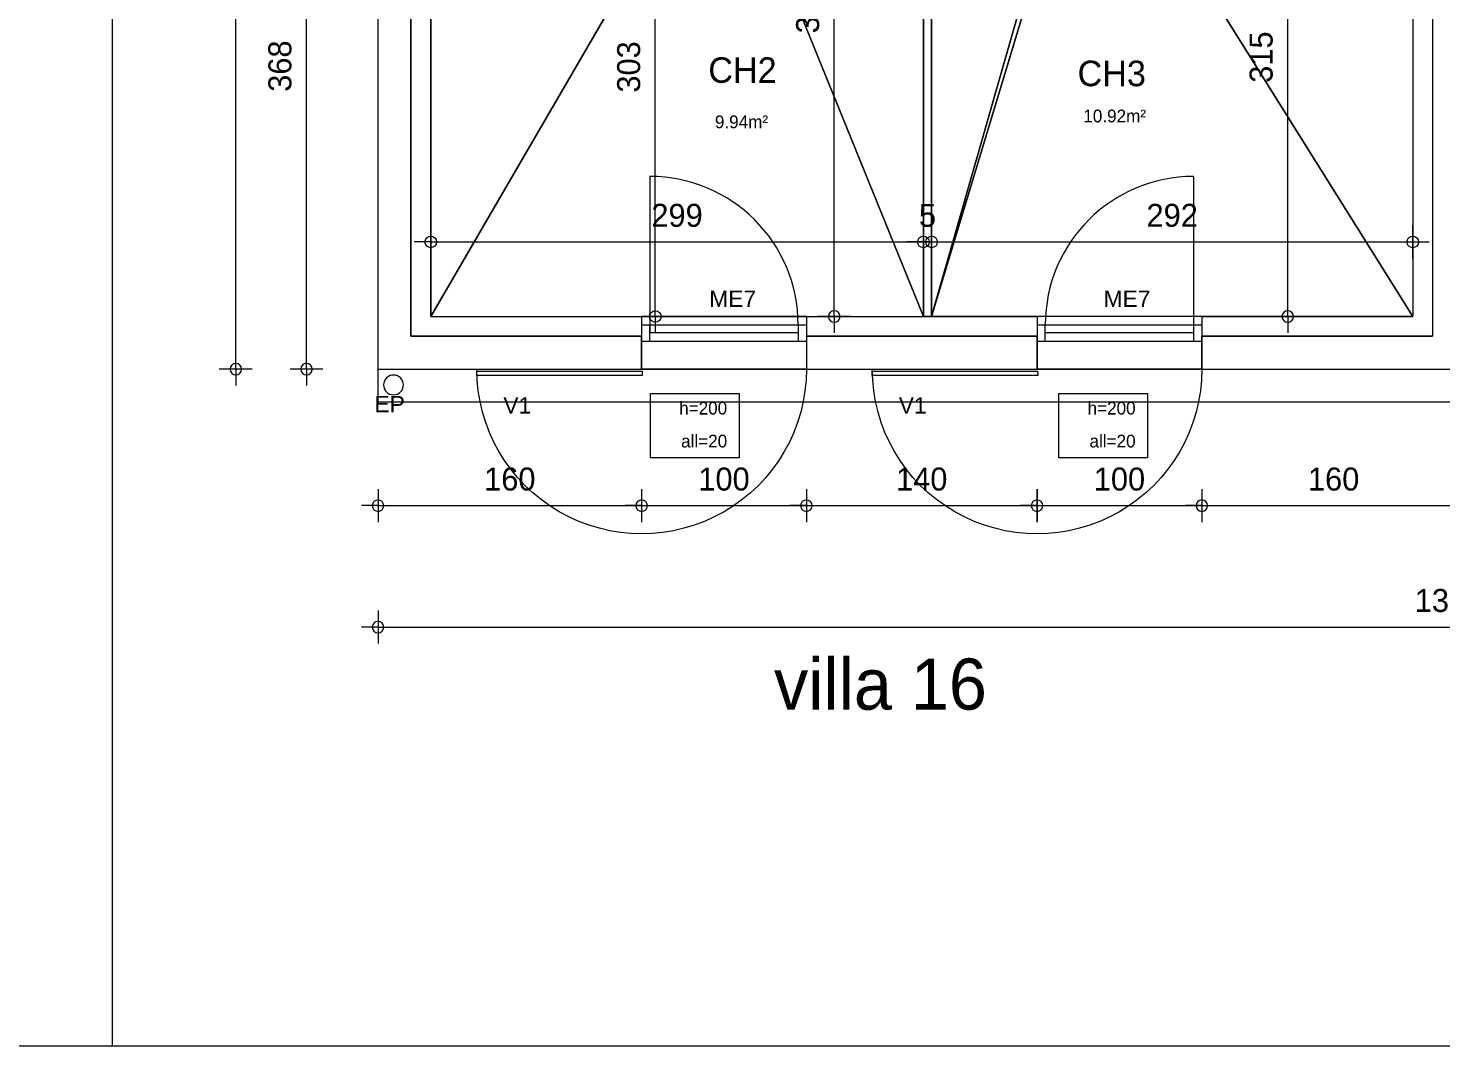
# Model space of a CAD drawing. Header units: metres. Extents: x -30.4 to 29.6, y -50.6 to 0.4.
# Drawn here: x -0.91 to 7.66, y -35.61 to -29.4 of the extents above; entities that cross this region are included whole.
import ezdxf
from ezdxf.enums import TextEntityAlignment as Align
from ezdxf.lldxf.tags import DXFTag

# ---------------------------------------------------------------- set-up
doc = ezdxf.new("R2010")
doc.units = ezdxf.units.M
doc.header["$MEASUREMENT"] = 0
for name, color, linetype in [('Calque commun', 7, 'Continuous'), ('Cotations', 7, 'Continuous'), ('Textes', 7, 'Continuous')]:
    doc.layers.add(name, color=color, linetype=linetype)
doc.styles.add('Arial4', font='arial.ttf', dxfattribs={"height": 0.098961})
doc.styles.add('Century Gothic', font='GOTHIC.TTF', dxfattribs={"height": 0.139636})
doc.styles.add('Century Gothic12', font='GOTHIC.TTF', dxfattribs={"height": 0.310302})
doc.styles.add('Century Gothic15', font='GOTHIC.TTF', dxfattribs={"height": 0.155151})
doc.styles.add('Century Gothic7', font='GOTHIC.TTF', dxfattribs={"height": 0.077575})
tags = doc.linetypes.add('HIDDEN', pattern=[0.375, 0.25, -0.125]).pattern_tags.tags
tags[6:7] = [DXFTag(74, 4), DXFTag(75, 0), DXFTag(340, '0'), DXFTag(46, 1.0), DXFTag(50, 0.0), DXFTag(44, 0.0), DXFTag(45, 0.0)]
tags[4:5] = [DXFTag(74, 4), DXFTag(75, 0), DXFTag(340, '0'), DXFTag(46, 1.0), DXFTag(50, 0.0), DXFTag(44, 0.0), DXFTag(45, 0.0)]
tags = doc.linetypes.add('HIDDEN2', pattern=[0.1875, 0.125, -0.0625]).pattern_tags.tags
tags[6:7] = [DXFTag(74, 4), DXFTag(75, 0), DXFTag(340, '0'), DXFTag(46, 1.0), DXFTag(50, 0.0), DXFTag(44, 0.0), DXFTag(45, 0.0)]
tags[4:5] = [DXFTag(74, 4), DXFTag(75, 0), DXFTag(340, '0'), DXFTag(46, 1.0), DXFTag(50, 0.0), DXFTag(44, 0.0), DXFTag(45, 0.0)]

# ---------------------------------------------------------------- blocks, each defined once
blk = doc.blocks.new('Block34519')
at = {"layer": 'Calque commun', "color": 7, "linetype": 'Continuous', "lineweight": 9}
for p, q in [((7.494, -25.4407), (7.494, -31.1506)), ((7.614, -25.4407), (7.614, -31.2707))]:
    blk.add_line(p, q, dxfattribs=at)
at = {"layer": 'Calque commun', "color": 7, "linetype": 'Continuous', "lineweight": 18}
blk.add_line((7.814, -25.4407), (7.814, -31.4706), dxfattribs=at)
blk = doc.blocks.new('Block34520')
at = {"layer": 'Calque commun', "color": 7, "linetype": 'Continuous', "lineweight": 9}
for p, q in [((1.534, -31.1506), (2.814, -31.1506)), ((3.814, -31.1506), (5.214, -31.1506)), ((6.214, -31.1506), (7.494, -31.1506)), ((1.414, -31.2707), (2.814, -31.2707)), ((3.814, -31.2707), (5.214, -31.2707)), ((6.214, -31.2707), (7.614, -31.2707))]:
    blk.add_line(p, q, dxfattribs=at)
at = {"layer": 'Calque commun', "color": 7, "linetype": 'Continuous', "lineweight": 18}
for p, q in [((1.214, -31.4706), (2.814, -31.4706)), ((3.814, -31.4706), (5.214, -31.4706)), ((6.214, -31.4706), (7.814, -31.4706))]:
    blk.add_line(p, q, dxfattribs=at)
blk = doc.blocks.new('@PRES_1_$$_1-16')
at = {"layer": 'Calque commun', "color": 5, "linetype": 'Continuous', "lineweight": 9}
for p, q in [((0, 0.32), (1, 0.32)), ((1, 0.15), (0, 0.15)), ((0.05, 0.05), (0.05, 0.15)), ((0.05, 0.1), (0.95, 0.1)), ((0.95, 0.15), (0.95, 0.05)), ((1, 0.05), (0, 0.05)), ((0, 0), (1, 0))]:
    blk.add_line(p, q, dxfattribs=at)
blk = doc.blocks.new('@PRES_1_$$_1-17')
at = {"layer": 'Calque commun', "color": 7, "linetype": 'Continuous', "lineweight": 9}
blk.add_line((0, 0), (0, 0.32), dxfattribs=at)
blk = doc.blocks.new('@PRES_1_$$_1-18')
at = {"layer": 'Calque commun', "color": 7, "linetype": 'Continuous', "lineweight": 9}
blk.add_line((0, 0), (0, 0.32), dxfattribs=at)
blk = doc.blocks.new('INTER_2D_COMB6')
at = {"layer": 'Calque commun', "color": 0, "linetype": 'ByBlock', "lineweight": -2}
for name in ['@PRES_1_$$_1-16', '@PRES_1_$$_1-17']:
    blk.add_blockref(name, (0, 0), dxfattribs=at)
at = {"layer": 'Calque commun', "color": 0, "linetype": 'ByBlock', "lineweight": -2, "extrusion": (0, 0, -1), "xscale": -1, "yscale": -1, "zscale": -1, "rotation": -180}
blk.add_blockref('@PRES_1_$$_1-18', (-1, 0), dxfattribs=at)
blk = doc.blocks.new('PLACED_COMB6')
at = {"layer": 'Calque commun', "color": 0, "linetype": 'ByBlock', "lineweight": -2}
blk.add_blockref('INTER_2D_COMB6', (0, 0), dxfattribs=at)
blk = doc.blocks.new('new139')
at = {"layer": 'Calque commun', "color": 5, "linetype": 'Continuous', "lineweight": 9}
blk.add_arc((0, 0), 0.5, 0, 359.9994, dxfattribs=at)
blk = doc.blocks.new('new140')
at = {"layer": 'Calque commun', "color": 5, "linetype": 'Continuous', "lineweight": 9}
blk.add_arc((0, 0), 0.5, 0, 359.9994, dxfattribs=at)
blk = doc.blocks.new('DimLine35072')
at = {"layer": 'Calque commun', "color": 5, "linetype": 'Continuous', "lineweight": 9}
for p, q in [((3.814, -32.1996), (3.814, -32.3996)), ((5.214, -32.1996), (5.214, -32.3996)), ((3.814, -32.2996), (3.714, -32.2996)), ((3.814, -32.2996), (5.214, -32.2996)), ((5.214, -32.2996), (5.314, -32.2996))]:
    blk.add_line(p, q, dxfattribs=at)
at = {"layer": 'Calque commun', "color": 5, "linetype": 'Continuous', "lineweight": 9, "xscale": 0.07000000029802322, "yscale": 0.07000000029802322, "zscale": 0.07000000029802322}
for name, p in [('new139', (3.814, -32.2996)), ('new140', (5.214, -32.2996))]:
    blk.add_blockref(name, p, dxfattribs=at)
at = {"layer": 'Calque commun', "color": 5, "linetype": 'Continuous', "lineweight": 9, "style": 'Century Gothic'}
blk.add_text('140', height=0.13964, dxfattribs=at).set_placement((4.514, -32.2496), align=Align.BOTTOM_CENTER)
blk = doc.blocks.new('new141')
at = {"layer": 'Calque commun', "color": 5, "linetype": 'Continuous', "lineweight": 9}
blk.add_arc((0, 0), 0.5, 0, 359.9994, dxfattribs=at)
blk = doc.blocks.new('new142')
at = {"layer": 'Calque commun', "color": 5, "linetype": 'Continuous', "lineweight": 9}
blk.add_arc((0, 0), 0.5, 0, 359.9994, dxfattribs=at)
blk = doc.blocks.new('DimLine35080')
at = {"layer": 'Calque commun', "color": 5, "linetype": 'Continuous', "lineweight": 9}
for p, q in [((2.814, -32.1996), (2.814, -32.3996)), ((3.814, -32.1996), (3.814, -32.3996)), ((2.814, -32.2996), (2.714, -32.2996)), ((2.814, -32.2996), (3.814, -32.2996)), ((3.814, -32.2996), (3.914, -32.2996))]:
    blk.add_line(p, q, dxfattribs=at)
at = {"layer": 'Calque commun', "color": 5, "linetype": 'Continuous', "lineweight": 9, "xscale": 0.07000000029802322, "yscale": 0.07000000029802322, "zscale": 0.07000000029802322}
for name, p in [('new141', (2.814, -32.2996)), ('new142', (3.814, -32.2996))]:
    blk.add_blockref(name, p, dxfattribs=at)
at = {"layer": 'Calque commun', "color": 5, "linetype": 'Continuous', "lineweight": 9, "style": 'Century Gothic'}
blk.add_text('100', height=0.13964, dxfattribs=at).set_placement((3.314, -32.2496), align=Align.BOTTOM_CENTER)
blk = doc.blocks.new('new143')
at = {"layer": 'Calque commun', "color": 5, "linetype": 'Continuous', "lineweight": 9}
blk.add_arc((0, 0), 0.5, 0, 359.9994, dxfattribs=at)
blk = doc.blocks.new('new144')
at = {"layer": 'Calque commun', "color": 5, "linetype": 'Continuous', "lineweight": 9}
blk.add_arc((0, 0), 0.5, 0, 359.9994, dxfattribs=at)
blk = doc.blocks.new('DimLine35088')
at = {"layer": 'Calque commun', "color": 5, "linetype": 'Continuous', "lineweight": 9}
for p, q in [((1.214, -32.1996), (1.214, -32.3996)), ((2.814, -32.1996), (2.814, -32.3996)), ((1.214, -32.2996), (1.114, -32.2996)), ((1.214, -32.2996), (2.814, -32.2996)), ((2.814, -32.2996), (2.914, -32.2996))]:
    blk.add_line(p, q, dxfattribs=at)
at = {"layer": 'Calque commun', "color": 5, "linetype": 'Continuous', "lineweight": 9, "xscale": 0.07000000029802322, "yscale": 0.07000000029802322, "zscale": 0.07000000029802322}
for name, p in [('new143', (1.214, -32.2996)), ('new144', (2.814, -32.2996))]:
    blk.add_blockref(name, p, dxfattribs=at)
at = {"layer": 'Calque commun', "color": 5, "linetype": 'Continuous', "lineweight": 9, "style": 'Century Gothic'}
blk.add_text('160', height=0.13964, dxfattribs=at).set_placement((2.014, -32.2496), align=Align.BOTTOM_CENTER)
blk = doc.blocks.new('new187')
at = {"layer": 'Calque commun', "color": 5, "linetype": 'Continuous', "lineweight": 9}
blk.add_arc((0, 0), 0.5, 0, 359.9994, dxfattribs=at)
blk = doc.blocks.new('new188')
at = {"layer": 'Calque commun', "color": 5, "linetype": 'Continuous', "lineweight": 9}
blk.add_arc((0, 0), 0.5, 0, 359.9994, dxfattribs=at)
blk = doc.blocks.new('DimLine36597')
at = {"layer": 'Calque commun', "color": 5, "linetype": 'Continuous', "lineweight": 9}
for p, q in [((5.214, -32.3996), (5.214, -32.1996)), ((6.214, -32.1996), (6.214, -32.3996)), ((5.214, -32.2996), (5.114, -32.2996)), ((5.214, -32.2996), (6.214, -32.2996)), ((6.214, -32.2996), (6.314, -32.2996))]:
    blk.add_line(p, q, dxfattribs=at)
at = {"layer": 'Calque commun', "color": 5, "linetype": 'Continuous', "lineweight": 9, "xscale": 0.07000000029802322, "yscale": 0.07000000029802322, "zscale": 0.07000000029802322}
for name, p in [('new187', (5.214, -32.2996)), ('new188', (6.214, -32.2996))]:
    blk.add_blockref(name, p, dxfattribs=at)
at = {"layer": 'Calque commun', "color": 5, "linetype": 'Continuous', "lineweight": 9, "style": 'Century Gothic'}
blk.add_text('100', height=0.13964, dxfattribs=at).set_placement((5.714, -32.2496), align=Align.BOTTOM_CENTER)
blk = doc.blocks.new('new189')
at = {"layer": 'Calque commun', "color": 5, "linetype": 'Continuous', "lineweight": 9}
blk.add_arc((0, 0), 0.5, 0, 359.9994, dxfattribs=at)
blk = doc.blocks.new('new190')
at = {"layer": 'Calque commun', "color": 5, "linetype": 'Continuous', "lineweight": 9}
blk.add_arc((0, 0), 0.5, 0, 359.9994, dxfattribs=at)
blk = doc.blocks.new('DimLine36605')
at = {"layer": 'Calque commun', "color": 5, "linetype": 'Continuous', "lineweight": 9}
for p, q in [((6.214, -32.1996), (6.214, -32.3996)), ((7.814, -32.1996), (7.814, -32.3996)), ((6.214, -32.2996), (6.114, -32.2996)), ((6.214, -32.2996), (7.814, -32.2996)), ((7.814, -32.2996), (7.914, -32.2996))]:
    blk.add_line(p, q, dxfattribs=at)
at = {"layer": 'Calque commun', "color": 5, "linetype": 'Continuous', "lineweight": 9, "xscale": 0.07000000029802322, "yscale": 0.07000000029802322, "zscale": 0.07000000029802322}
for name, p in [('new189', (6.214, -32.2996)), ('new190', (7.814, -32.2996))]:
    blk.add_blockref(name, p, dxfattribs=at)
at = {"layer": 'Calque commun', "color": 5, "linetype": 'Continuous', "lineweight": 9, "style": 'Century Gothic'}
blk.add_text('160', height=0.13964, dxfattribs=at).set_placement((7.014, -32.2496), align=Align.BOTTOM_CENTER)
blk = doc.blocks.new('Block36684')
at = {"layer": 'Calque commun', "color": 7, "linetype": 'Continuous', "lineweight": 18}
blk.add_line((1.214, -31.4706), (1.214, -27.7907), dxfattribs=at)
at = {"layer": 'Calque commun', "color": 7, "linetype": 'Continuous', "lineweight": 9}
for p, q in [((1.414, -31.2707), (1.414, -27.7907)), ((1.534, -31.1506), (1.534, -27.7907))]:
    blk.add_line(p, q, dxfattribs=at)
blk = doc.blocks.new('new211')
at = {"layer": 'Calque commun', "color": 5, "linetype": 'Continuous', "lineweight": 9}
blk.add_arc((0, 0), 0.5, 0, 359.9994, dxfattribs=at)
blk = doc.blocks.new('new212')
at = {"layer": 'Calque commun', "color": 5, "linetype": 'Continuous', "lineweight": 9}
blk.add_arc((0, 0), 0.5, 0, 359.9994, dxfattribs=at)
blk = doc.blocks.new('DimLine37385')
at = {"layer": 'Calque commun', "color": 5, "linetype": 'Continuous', "lineweight": 9}
for p, q in [((0.7801, -27.7907), (0.7801, -27.6907)), ((0.8801, -27.7907), (0.6801, -27.7907)), ((0.7801, -31.4706), (0.7801, -27.7907)), ((0.8801, -31.4706), (0.6801, -31.4706)), ((0.7801, -31.4706), (0.7801, -31.5707))]:
    blk.add_line(p, q, dxfattribs=at)
at = {"layer": 'Calque commun', "color": 5, "linetype": 'Continuous', "lineweight": 9, "xscale": 0.07000000029802322, "yscale": 0.07000000029802322, "zscale": 0.07000000029802322, "rotation": 90}
for name, p in [('new212', (0.7801, -27.7907)), ('new211', (0.7801, -31.4706))]:
    blk.add_blockref(name, p, dxfattribs=at)
at = {"layer": 'Calque commun', "color": 5, "linetype": 'Continuous', "lineweight": 9, "style": 'Century Gothic'}
blk.add_text('368', height=0.13964, rotation=90, dxfattribs=at).set_placement((0.7301, -29.6307), align=Align.BOTTOM_CENTER)
blk = doc.blocks.new('new275')
at = {"layer": 'Calque commun', "color": 5, "linetype": 'Continuous', "lineweight": 9}
blk.add_arc((0, 0), 0.5, 0, 359.9994, dxfattribs=at)
blk = doc.blocks.new('DimLine41032')
at = {"layer": 'Calque commun', "color": 5, "linetype": 'Continuous', "lineweight": 9}
for p, q in [((0.3508, -31.4706), (0.3508, -22.4706)), ((0.4508, -31.4706), (0.2508, -31.4706)), ((0.3508, -31.4706), (0.3508, -31.5707))]:
    blk.add_line(p, q, dxfattribs=at)
at = {"layer": 'Calque commun', "color": 5, "linetype": 'Continuous', "lineweight": 9, "xscale": 0.07000000029802322, "yscale": 0.07000000029802322, "zscale": 0.07000000029802322, "rotation": 90}
blk.add_blockref('new275', (0.3508, -31.4706), dxfattribs=at)
blk = doc.blocks.new('new303')
at = {"layer": 'Calque commun', "color": 5, "linetype": 'Continuous', "lineweight": 9}
blk.add_arc((0, 0), 0.5, 0, 359.9994, dxfattribs=at)
blk = doc.blocks.new('new304')
at = {"layer": 'Calque commun', "color": 5, "linetype": 'Continuous', "lineweight": 9}
blk.add_arc((0, 0), 0.5, 0, 359.9994, dxfattribs=at)
blk = doc.blocks.new('DimLine41312')
at = {"layer": 'Calque commun', "color": 5, "linetype": 'Continuous', "lineweight": 9}
for p, q in [((1.214, -32.937), (1.214, -33.137)), ((14.214, -32.937), (14.214, -33.137)), ((1.214, -33.037), (1.114, -33.037)), ((1.214, -33.037), (14.214, -33.037)), ((14.214, -33.037), (14.314, -33.037))]:
    blk.add_line(p, q, dxfattribs=at)
at = {"layer": 'Calque commun', "color": 5, "linetype": 'Continuous', "lineweight": 9, "xscale": 0.07000000029802322, "yscale": 0.07000000029802322, "zscale": 0.07000000029802322}
for name, p in [('new303', (1.214, -33.037)), ('new304', (14.214, -33.037))]:
    blk.add_blockref(name, p, dxfattribs=at)
at = {"layer": 'Calque commun', "color": 5, "linetype": 'Continuous', "lineweight": 9, "style": 'Century Gothic'}
blk.add_text('1300', height=0.13964, dxfattribs=at).set_placement((7.714, -32.987), align=Align.BOTTOM_CENTER)
blk = doc.blocks.new('xmodule1pcentniv1 16')
at = {"layer": 'Calque commun', "color": 5, "linetype": 'Continuous', "lineweight": 9}
blk.add_arc((0, 0), 0.5, 0, 359.9994, dxfattribs=at)
blk = doc.blocks.new('xmodule1pcentniv1 16-2')
at = {"layer": 'Calque commun', "color": 5, "linetype": 'Continuous', "lineweight": 9}
blk.add_arc((0, 0), 0.5, 0, 359.9994, dxfattribs=at)
blk = doc.blocks.new('DimLine54891-3')
at = {"layer": 'Calque commun', "color": 5, "linetype": 'Continuous', "lineweight": 9}
for p, q in [((40.1311, -25.8344), (40.1311, -25.6344)), ((43.0511, -25.8344), (43.0511, -25.6344)), ((40.1311, -25.7344), (40.0311, -25.7344)), ((40.1311, -25.7344), (43.0511, -25.7344)), ((43.0511, -25.7344), (43.1511, -25.7344))]:
    blk.add_line(p, q, dxfattribs=at)
at = {"layer": 'Calque commun', "color": 5, "linetype": 'Continuous', "lineweight": 9, "extrusion": (0, 0, -1), "xscale": 0.07000000029802322, "yscale": 0.07000000029802322, "zscale": 0.07000000029802322}
for name, p in [('xmodule1pcentniv1 16', (-40.1311, -25.7344)), ('xmodule1pcentniv1 16-2', (-43.0511, -25.7344))]:
    blk.add_blockref(name, p, dxfattribs=at)
at = {"layer": 'Calque commun', "color": 5, "linetype": 'Continuous', "lineweight": 9, "style": 'Century Gothic'}
blk.add_text('292', height=0.13964, dxfattribs=at).set_placement((41.5911, -25.6844), align=Align.BOTTOM_CENTER)
blk = doc.blocks.new('xmodule1pcentniv1 16-3')
at = {"layer": 'Calque commun', "color": 5, "linetype": 'Continuous', "lineweight": 9}
blk.add_arc((0, 0), 0.5, 0, 359.9994, dxfattribs=at)
blk = doc.blocks.new('xmodule1pcentniv1 16-4')
at = {"layer": 'Calque commun', "color": 5, "linetype": 'Continuous', "lineweight": 9}
blk.add_arc((0, 0), 0.5, 0, 359.9994, dxfattribs=at)
blk = doc.blocks.new('DimLine54899-3')
at = {"layer": 'Calque commun', "color": 5, "linetype": 'Continuous', "lineweight": 9}
for p, q in [((40.0811, -25.8344), (40.0811, -25.6344)), ((40.1311, -25.8344), (40.1311, -25.6344)), ((40.0811, -25.7344), (39.9811, -25.7344)), ((40.0811, -25.7344), (40.1311, -25.7344)), ((40.1311, -25.7344), (40.2311, -25.7344))]:
    blk.add_line(p, q, dxfattribs=at)
at = {"layer": 'Calque commun', "color": 5, "linetype": 'Continuous', "lineweight": 9, "extrusion": (0, 0, -1), "xscale": 0.07000000029802322, "yscale": 0.07000000029802322, "zscale": 0.07000000029802322}
for name, p in [('xmodule1pcentniv1 16-3', (-40.0811, -25.7344)), ('xmodule1pcentniv1 16-4', (-40.1311, -25.7344))]:
    blk.add_blockref(name, p, dxfattribs=at)
at = {"layer": 'Calque commun', "color": 5, "linetype": 'Continuous', "lineweight": 9, "style": 'Century Gothic'}
blk.add_text('5', height=0.1396, dxfattribs=at).set_placement((40.1061, -25.6844), align=Align.BOTTOM_CENTER)
blk = doc.blocks.new('xmodule1pcentniv1 16-5')
at = {"layer": 'Calque commun', "color": 5, "linetype": 'Continuous', "lineweight": 9}
blk.add_arc((0, 0), 0.5, 0, 359.9994, dxfattribs=at)
blk = doc.blocks.new('xmodule1pcentniv1 16-6')
at = {"layer": 'Calque commun', "color": 5, "linetype": 'Continuous', "lineweight": 9}
blk.add_arc((0, 0), 0.5, 0, 359.9994, dxfattribs=at)
blk = doc.blocks.new('DimLine54907-3')
at = {"layer": 'Calque commun', "color": 5, "linetype": 'Continuous', "lineweight": 9}
for p, q in [((37.0912, -25.8344), (37.0912, -25.6344)), ((40.0811, -25.8344), (40.0811, -25.6344)), ((37.0912, -25.7344), (36.9912, -25.7344)), ((37.0912, -25.7344), (40.0811, -25.7344)), ((40.0811, -25.7344), (40.1811, -25.7344))]:
    blk.add_line(p, q, dxfattribs=at)
at = {"layer": 'Calque commun', "color": 5, "linetype": 'Continuous', "lineweight": 9, "extrusion": (0, 0, -1), "xscale": -0.07000000029802322, "yscale": -0.07000000029802322, "zscale": -0.07000000029802322, "rotation": -180}
for name, p in [('xmodule1pcentniv1 16-5', (-37.0912, -25.7344)), ('xmodule1pcentniv1 16-6', (-40.0811, -25.7344))]:
    blk.add_blockref(name, p, dxfattribs=at)
at = {"layer": 'Calque commun', "color": 5, "linetype": 'Continuous', "lineweight": 9, "style": 'Century Gothic'}
blk.add_text('299', height=0.13964, dxfattribs=at).set_placement((38.5861, -25.6844), align=Align.BOTTOM_CENTER)
blk = doc.blocks.new('xmodule1pcentniv1 16-7')
at = {"layer": 'Calque commun', "color": 5, "linetype": 'Continuous', "lineweight": 9}
blk.add_arc((0, 0), 0.5, 0, 359.9994, dxfattribs=at)
blk = doc.blocks.new('xmodule1pcentniv1 16-8')
at = {"layer": 'Calque commun', "color": 5, "linetype": 'Continuous', "lineweight": 9}
blk.add_arc((0, 0), 0.5, 0, 359.9994, dxfattribs=at)
blk = doc.blocks.new('DimLine54915-3')
at = {"layer": 'Calque commun', "color": 5, "linetype": 'Continuous', "lineweight": 9}
for p, q in [((42.2925, -23.0373), (42.2925, -22.9373)), ((42.1925, -23.0373), (42.3925, -23.0373)), ((42.2925, -26.1867), (42.2925, -23.0373)), ((42.1925, -26.1867), (42.3925, -26.1867)), ((42.2925, -26.1867), (42.2925, -26.2867))]:
    blk.add_line(p, q, dxfattribs=at)
at = {"layer": 'Calque commun', "color": 5, "linetype": 'Continuous', "lineweight": 9, "xscale": 0.07000000029802322, "yscale": 0.07000000029802322, "zscale": 0.07000000029802322, "rotation": 90}
for name, p in [('xmodule1pcentniv1 16-8', (42.2925, -23.0373)), ('xmodule1pcentniv1 16-7', (42.2925, -26.1867))]:
    blk.add_blockref(name, p, dxfattribs=at)
at = {"layer": 'Calque commun', "color": 5, "linetype": 'Continuous', "lineweight": 9, "style": 'Century Gothic'}
blk.add_text('315', height=0.13964, rotation=90, dxfattribs=at).set_placement((42.2425, -24.612), align=Align.BOTTOM_CENTER)
blk = doc.blocks.new('xmodule1pcentniv1 16-23')
at = {"layer": 'Calque commun', "color": 5, "linetype": 'Continuous', "lineweight": 9}
blk.add_arc((0, 0), 0.5, 0, 359.9994, dxfattribs=at)
blk = doc.blocks.new('xmodule1pcentniv1 16-24')
at = {"layer": 'Calque commun', "color": 5, "linetype": 'Continuous', "lineweight": 9}
blk.add_arc((0, 0), 0.5, 0, 359.9994, dxfattribs=at)
blk = doc.blocks.new('DimLine55011-3')
at = {"layer": 'Calque commun', "color": 5, "linetype": 'Continuous', "lineweight": 9}
for p, q in [((39.5402, -22.4373), (39.5402, -22.3373)), ((39.6402, -22.4373), (39.4402, -22.4373)), ((39.5402, -26.1867), (39.5402, -22.4373)), ((39.6402, -26.1867), (39.4402, -26.1867)), ((39.5402, -26.1867), (39.5402, -26.2867))]:
    blk.add_line(p, q, dxfattribs=at)
at = {"layer": 'Calque commun', "color": 5, "linetype": 'Continuous', "lineweight": 9, "xscale": 0.07000000029802322, "yscale": 0.07000000029802322, "zscale": 0.07000000029802322, "rotation": 90}
for name, p in [('xmodule1pcentniv1 16-24', (39.5402, -22.4373)), ('xmodule1pcentniv1 16-23', (39.5402, -26.1867))]:
    blk.add_blockref(name, p, dxfattribs=at)
at = {"layer": 'Calque commun', "color": 5, "linetype": 'Continuous', "lineweight": 9, "style": 'Century Gothic'}
blk.add_text('375', height=0.13964, rotation=90, dxfattribs=at).set_placement((39.4902, -24.312), align=Align.BOTTOM_CENTER)
blk = doc.blocks.new('xmodule1pcentniv1 16-33')
at = {"layer": 'Calque commun', "color": 5, "linetype": 'Continuous', "lineweight": 9}
blk.add_arc((0, 0), 0.5, 0, 359.9994, dxfattribs=at)
blk = doc.blocks.new('xmodule1pcentniv1 16-34')
at = {"layer": 'Calque commun', "color": 5, "linetype": 'Continuous', "lineweight": 9}
blk.add_arc((0, 0), 0.5, 0, 359.9994, dxfattribs=at)
blk = doc.blocks.new('DimLine55051-3')
at = {"layer": 'Calque commun', "color": 5, "linetype": 'Continuous', "lineweight": 9}
for p, q in [((38.454, -23.1568), (38.454, -23.0568)), ((38.554, -23.1568), (38.354, -23.1568)), ((38.454, -26.1867), (38.454, -23.1568)), ((38.354, -26.1867), (38.554, -26.1867)), ((38.454, -26.1867), (38.454, -26.2867))]:
    blk.add_line(p, q, dxfattribs=at)
at = {"layer": 'Calque commun', "color": 5, "linetype": 'Continuous', "lineweight": 9, "extrusion": (0, 0, -1), "xscale": -0.07000000029802322, "yscale": -0.07000000029802322, "zscale": -0.07000000029802322, "rotation": -90.00000000000001}
for name, p in [('xmodule1pcentniv1 16-34', (-38.454, -23.1568)), ('xmodule1pcentniv1 16-33', (-38.454, -26.1867))]:
    blk.add_blockref(name, p, dxfattribs=at)
at = {"layer": 'Calque commun', "color": 5, "linetype": 'Continuous', "lineweight": 9, "style": 'Century Gothic'}
blk.add_text('303', height=0.13964, rotation=90, dxfattribs=at).set_placement((38.404, -24.6717), align=Align.BOTTOM_CENTER)
blk = doc.blocks.new('xmodule1pcentniv1 16-99')
at = {"layer": 'Calque commun', "color": 15, "linetype": 'Continuous', "lineweight": 18}
for p, q in [((40.0811, -22.4373), (40.0811, -26.1867)), ((40.1311, -22.4373), (40.1311, -26.1867)), ((40.1311, -26.1867), (40.0811, -26.1867))]:
    blk.add_line(p, q, dxfattribs=at)
at = {"layer": 'Calque commun', "color": 5, "linetype": 'Continuous', "lineweight": 9}
for name in ['DimLine55011-3', 'DimLine54915-3', 'DimLine55051-3', 'DimLine54907-3', 'DimLine54899-3', 'DimLine54891-3']:
    blk.add_blockref(name, (0, 0), dxfattribs=at)
at = {"layer": 'Textes', "color": 5, "linetype": 'ByBlock', "lineweight": -2, "style": 'Century Gothic15'}
for s, p in [('CH2', (38.7757, -24.6131)), ('CH3', (41.0168, -24.6334))]:
    blk.add_text(s, height=0.15515, dxfattribs=at).set_placement(p, align=Align.TOP_LEFT)
at = {"layer": 'Textes', "color": 9, "linetype": 'ByBlock', "lineweight": -2, "style": 'Century Gothic7'}
for s, p in [('10.92m²', (41.0518, -24.9308)), ('9.94m²', (38.8157, -24.9663))]:
    blk.add_text(s, height=0.07758, dxfattribs=at).set_placement(p, align=Align.TOP_LEFT)
at = {"layer": 'Calque commun', "color": 9, "linetype": 'Continuous', "lineweight": 9}
mesh = blk.add_polyface(dxfattribs=at)
corners = [(38.8512, -23.1568), (37.0912, -23.1568), (37.0912, -26.1867), (40.0811, -26.1867), (40.0811, -22.4373), (38.8512, -22.4373)]
mesh.append_faces([[corners[k] for k in face] for face in [(3, 0, 2), (4, 0, 3)]], dxfattribs={"vtx0": -1, "vtx1": -1, "color": 9})
mesh.append_faces([[corners[k] for k in face] for face in [(0, 1, 2), (4, 5, 0)]], dxfattribs={"vtx2": -1, "color": 9})
mesh = blk.add_polyface(dxfattribs=at)
corners = [(43.0511, -22.4373), (41.0811, -23.0373), (41.0811, -22.4373), (43.0511, -23.0373), (43.0511, -26.1867), (40.1311, -26.1867), (41.0311, -23.0373), (41.0311, -22.4373), (40.1311, -22.4373)]
mesh.append_faces([[corners[k] for k in face] for face in [(0, 1, 2)]], dxfattribs={"vtx0": -1, "color": 9})
mesh.append_faces([[corners[k] for k in face] for face in [(3, 1, 0), (5, 1, 4), (8, 6, 5)]], dxfattribs={"vtx0": -1, "vtx1": -1, "color": 9})
mesh.append_faces([[corners[k] for k in face] for face in [(5, 6, 1)]], dxfattribs={"vtx0": -1, "vtx2": -1, "color": 9})
mesh.append_faces([[corners[k] for k in face] for face in [(7, 6, 8)]], dxfattribs={"vtx1": -1, "color": 9})
mesh.append_faces([[corners[k] for k in face] for face in [(3, 4, 1)]], dxfattribs={"vtx1": -1, "vtx2": -1, "color": 9})

msp = doc.modelspace()

# ---------------------------------------------------------------- linework, layer by layer
at = {"layer": 'Calque commun', "color": 7, "linetype": 'Continuous', "lineweight": 9}
for p, q in [((-0.3979, -35.5825), (-0.3979, -8.0479)), ((1.214, -31.4706), (1.214, -31.4706))]:
    msp.add_line(p, q, dxfattribs=at)
at = {"layer": 'Calque commun', "color": 12, "linetype": 'Continuous', "lineweight": 18}
for p, q in [((1.414, -27.7907), (1.414, -31.2707)), ((2.814, -31.2707), (1.414, -31.2707)), ((1.414, -31.2707), (2.814, -31.2707)), ((2.814, -31.4706), (2.814, -31.2707)), ((6.214, -31.4706), (6.214, -31.2707)), ((6.214, -31.2707), (7.614, -31.2707)), ((1.214, -31.4706), (1.214, -31.4706))]:
    msp.add_line(p, q, dxfattribs=at)
at = {"layer": 'Calque commun', "color": 7, "linetype": 'HIDDEN', "lineweight": 9}
for p, q in [((2.864, -30.3006), (2.864, -31.2506)), ((6.164, -30.3006), (6.164, -31.2506))]:
    msp.add_line(p, q, dxfattribs=at)
at = {"layer": 'Calque commun', "color": 7, "linetype": 'Continuous', "lineweight": 18}
for p, q in [((5.214, -31.2707), (3.814, -31.2707)), ((5.214, -31.2707), (5.214, -31.4706)), ((5.214, -31.4706), (5.214, -31.2707)), ((1.214, -31.4706), (1.214, -31.4706))]:
    msp.add_line(p, q, dxfattribs=at)
at = {"layer": 'Calque commun', "color": 12, "linetype": 'Continuous', "lineweight": 18}
for points in [[(7.614, -26.5212, 0), (7.614, -26.5212, 0), (7.614, -31.2707, 0), (6.214, -31.2707, 0), (6.214, -31.2707, 0)], [(5.114, -31.2707, 0), (5.114, -31.2707, 0), (3.814, -31.2707, 0), (3.814, -31.4706, 0)]]:
    msp.add_polyline3d(points, dxfattribs=at)
at = {"layer": 'Calque commun', "color": 7, "linetype": 'HIDDEN', "lineweight": 9}
for centre, start, end in [((2.864, -31.2006), 0, 90), ((6.164, -31.2006), 90, 180)]:
    msp.add_arc(centre, 0.9, start, end, dxfattribs=at)
at = {"layer": 'Calque commun', "color": 11, "linetype": 'Continuous', "lineweight": 18}
msp.add_arc((1.3081, -31.5667), 0.06, 89.99999, 89.9994, dxfattribs=at)
at = {"layer": 'Calque commun', "color": 7, "linetype": 'Continuous', "lineweight": 9, "extrusion": (1.22461e-16, 0, -1)}
for centre in [(-2.814, -31.4706), (-5.214, -31.4706)]:
    msp.add_arc(centre, 1, 180, 0.00001, dxfattribs=at)
at = {"layer": 'Cotations', "color": 7, "linetype": 'Continuous', "lineweight": 9}
msp.add_line((19.2818, -35.5825), (-30.3979, -35.5825), dxfattribs=at)

# ---------------------------------------------------------------- block references
at = {"layer": 'Calque commun', "color": 5, "linetype": 'Continuous', "lineweight": 9}
for name in ['DimLine41032', 'DimLine37385', 'DimLine35088', 'DimLine35080', 'DimLine35072', 'DimLine36597', 'DimLine36605', 'DimLine41312']:
    msp.add_blockref(name, (0, 0), dxfattribs=at)
at = {"layer": 'Calque commun', "color": 0, "linetype": 'ByBlock', "lineweight": -2}
for name, p in [('Block36684', (0, 0)), ('xmodule1pcentniv1 16-99', (-35.5571, -4.964)), ('Block34519', (0, 0)), ('Block34520', (0, 0))]:
    msp.add_blockref(name, p, dxfattribs=at)
at = {"layer": 'Calque commun', "color": 0, "linetype": 'ByBlock', "lineweight": -2, "xscale": -1, "yscale": -1, "zscale": -1}
msp.add_blockref('PLACED_COMB6', (3.814, -31.1506), dxfattribs=at)
at = {"layer": 'Calque commun', "color": 0, "linetype": 'ByBlock', "lineweight": -2, "rotation": 180}
msp.add_blockref('PLACED_COMB6', (6.214, -31.1506), dxfattribs=at)

# ---------------------------------------------------------------- texts
at = {"layer": 'Calque commun', "color": 5, "linetype": 'ByBlock', "lineweight": -2, "char_height": 0.07758, "attachment_point": 3, "line_spacing_factor": 1.546883, "style": 'Century Gothic7'}
for insert in [(3.3332, -31.6686), (5.8121, -31.6686)]:
    msp.add_mtext('h=200\\Pall=20', dxfattribs=dict(at, insert=insert))
at = {"layer": 'Textes', "color": 5, "linetype": 'ByBlock', "lineweight": -2, "style": 'Arial4'}
for s, p in [('ME7', (3.5086, -31.1226)), ('ME7', (5.9021, -31.1226)), ('V1', (2.1437, -31.77)), ('V1', (4.5437, -31.77))]:
    msp.add_text(s, height=0.09896, dxfattribs=at).set_placement(p, align=Align.BOTTOM_RIGHT)
at = {"layer": 'Textes', "color": 5, "linetype": 'ByBlock', "lineweight": -2}
for s, height, style, p in [('EP', 0.09896, 'Arial4', (1.1922, -31.762)), ('villa 16', 0.3103, 'Century Gothic12', (3.6178, -33.6312))]:
    msp.add_text(s, height=height, dxfattribs=dict(at, style=style)).set_placement(p, align=Align.BOTTOM_LEFT)

# ---------------------------------------------------------------- meshes
at = {"layer": 'Calque commun', "color": 7, "linetype": 'Continuous', "lineweight": 9}
mesh = msp.add_polyface(dxfattribs=at)
corners = [(29.6021, -8.6275), (-30.3979, -8.6275), (-30.3979, -50.6275), (29.6021, -50.6275)]
mesh.append_faces([[corners[k] for k in face] for face in [(0, 1, 2, 3)]], dxfattribs={"color": 7})
at = {"layer": 'Calque commun', "color": 16, "linetype": 'HIDDEN2', "lineweight": 9}
mesh = msp.add_polyface(dxfattribs=at)
corners = [(7.814, -31.4706), (7.814, -31.6707), (1.214, -31.6707), (1.214, -31.4706)]
mesh.append_faces([[corners[k] for k in face] for face in [(0, 1, 2, 3)]], dxfattribs={"color": 16})
at = {"layer": 'Calque commun', "color": 7, "linetype": 'Continuous', "lineweight": 9}
mesh = msp.add_polyface(dxfattribs=at)
corners = [(1.814, -31.483), (2.8164, -31.483), (2.8178, -31.5091), (1.814, -31.5091)]
mesh.append_faces([[corners[k] for k in face] for face in [(0, 1, 2, 3)]], dxfattribs={"color": 7})
mesh = msp.add_polyface(dxfattribs=at)
corners = [(4.214, -31.483), (5.2164, -31.483), (5.2178, -31.5091), (4.214, -31.5091)]
mesh.append_faces([[corners[k] for k in face] for face in [(0, 1, 2, 3)]], dxfattribs={"color": 7})
at = {"layer": 'Calque commun', "color": 11, "linetype": 'Continuous', "lineweight": 18}
mesh = msp.add_polyface(dxfattribs=at)
corners = [(2.8674, -31.6178), (3.4058, -31.6178), (3.4058, -32.0085), (2.8674, -32.0085)]
mesh.append_faces([[corners[k] for k in face] for face in [(0, 1, 2, 3)]], dxfattribs={"color": 11})
mesh = msp.add_polyface(dxfattribs=at)
corners = [(5.3462, -31.6178), (5.8846, -31.6178), (5.8846, -32.0085), (5.3462, -32.0085)]
mesh.append_faces([[corners[k] for k in face] for face in [(0, 1, 2, 3)]], dxfattribs={"color": 11})

doc.saveas('drawing.dxf')
